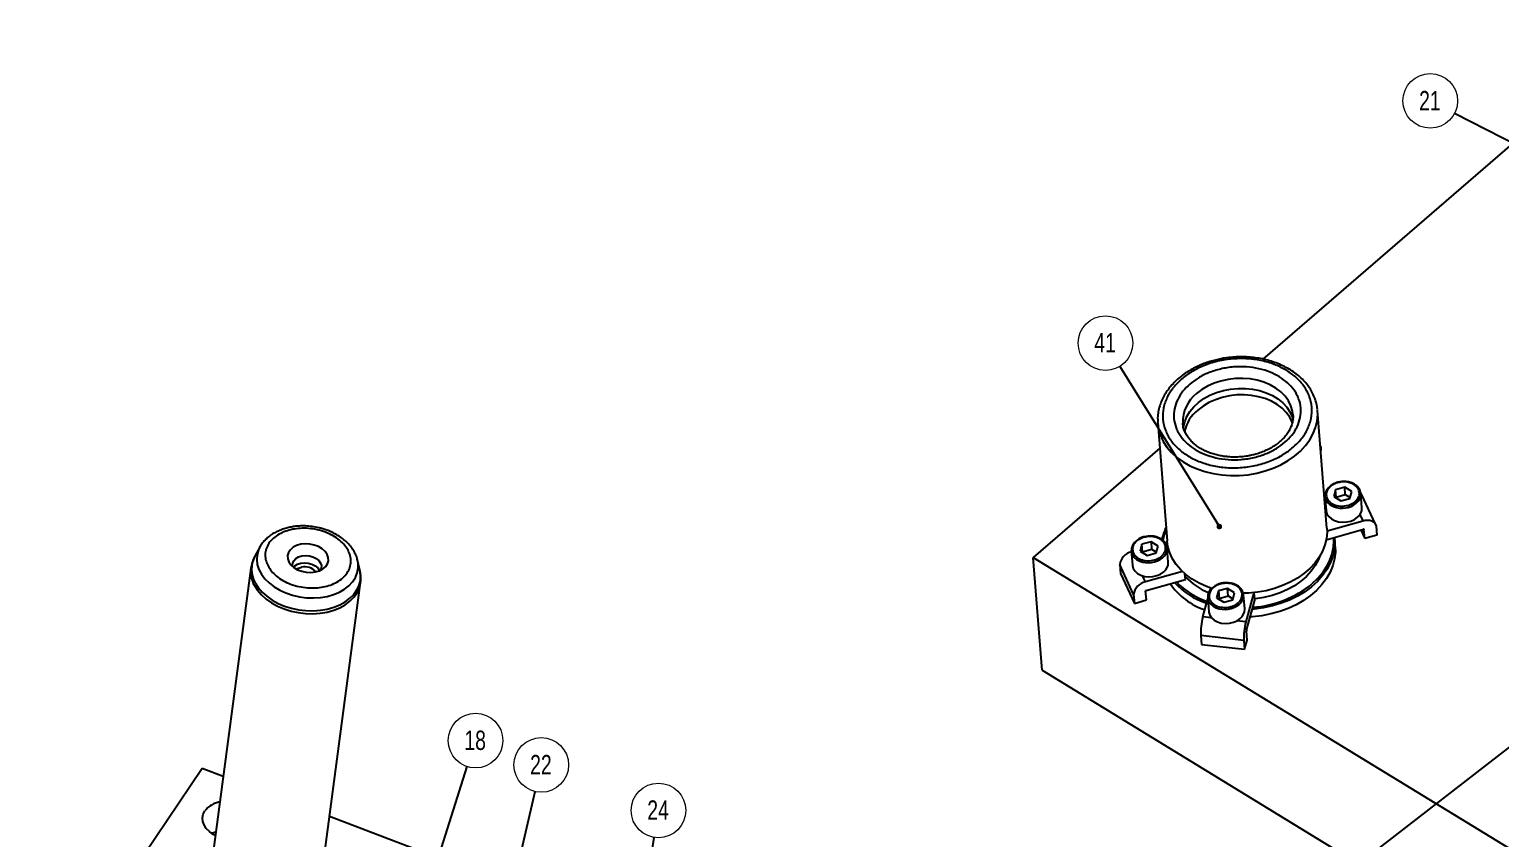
# Model space of a CAD drawing. Header units: millimetres. Extents: x 5 to 1533, y -1183 to 895.
# Drawn here: x 975.6 to 1241.7, y 284.8 to 431.3 of the extents above; entities that cross this region are included whole.
import ezdxf

# ---------------------------------------------------------------- set-up
doc = ezdxf.new("R2010")
doc.units = ezdxf.units.MM
doc.styles.add('SLDTEXTSTYLE13', font='TXT', dxfattribs={"width": 0.75})
doc.dimstyles.new('SLDDIMSTYLE2', dxfattribs={"dimtxt": 0.18, "dimasz": 1.016, "dimexe": 0, "dimexo": 0.0625, "dimgap": 0, "dimtad": 0, "dimtih": 1, "dimtoh": 1, "dimdec": 0, "dimrnd": 1e-09, "dimzin": 0, "dimdsep": 46, "dimtxsty": 'Standard', "dimblk1": 'DOT', "dimblk2": 'DOT', "dimsah": 1, "dimcen": 0.09, "dimadec": 0, "dimazin": 0, "dimtfac": 1.016, "dimtdec": 0, "dimtofl": 0, "dimtmove": 0, "dimatfit": 3, "dimldrblk": 'DOT', "dimfxl": 1, "dimfrac": 2, "dimtolj": 1, "dimtzin": 0, "dimarcsym": 0})

# ---------------------------------------------------------------- blocks, each defined once
blk = doc.blocks.new('SW_NOTE_40')
at = {"color": 0, "linetype": 'Continuous', "lineweight": 0}
blk.add_circle((1.49, 4.71), 4.94, dxfattribs=at)
at = {"color": 0, "linetype": 'Continuous', "lineweight": 0, "insert": (1.42, 6.52), "char_height": 3.5, "attachment_point": 2, "style": 'SLDTEXTSTYLE13'}
blk.add_mtext('18', dxfattribs=at)
blk = doc.blocks.new('_Dot')
at = {"color": 0, "linetype": 'ByBlock', "lineweight": -2}
blk.add_line((-0.5, 0), (-1, 0), dxfattribs=at)
at = {"color": 0, "linetype": 'ByBlock', "const_width": 0.5}
blk.add_lwpolyline([(-0.25, 0, 1), (0.25, 0, 1)], format="xyb", close=True, dxfattribs=at)
blk = doc.blocks.new('SW_NOTE_41')
at = {"color": 0, "linetype": 'Continuous', "lineweight": 0}
blk.add_circle((1.11, 4.81), 4.94, dxfattribs=at)
at = {"color": 0, "linetype": 'Continuous', "lineweight": 0, "insert": (1.04, 6.62), "char_height": 3.5, "attachment_point": 2, "style": 'SLDTEXTSTYLE13'}
blk.add_mtext('22', dxfattribs=at)
blk = doc.blocks.new('SW_NOTE_43')
at = {"color": 0, "linetype": 'Continuous', "lineweight": 0}
blk.add_circle((0.75, 4.88), 4.94, dxfattribs=at)
at = {"color": 0, "linetype": 'Continuous', "lineweight": 0, "insert": (0.68, 6.69), "char_height": 3.5, "attachment_point": 2, "style": 'SLDTEXTSTYLE13'}
blk.add_mtext('24', dxfattribs=at)
blk = doc.blocks.new('SW_NOTE_50')
at = {"color": 0, "linetype": 'Continuous', "lineweight": 0}
blk.add_circle((-4.39, 2.26), 4.94, dxfattribs=at)
at = {"color": 0, "linetype": 'Continuous', "lineweight": 0, "insert": (-4.46, 4.06), "char_height": 3.5, "attachment_point": 2, "style": 'SLDTEXTSTYLE13'}
blk.add_mtext('21', dxfattribs=at)
blk = doc.blocks.new('SW_NOTE_52')
at = {"color": 0, "linetype": 'Continuous', "lineweight": 0}
blk.add_circle((-2.6, 4.2), 4.94, dxfattribs=at)
at = {"color": 0, "linetype": 'Continuous', "lineweight": 0, "insert": (-2.67, 6.01), "char_height": 3.5, "attachment_point": 2, "style": 'SLDTEXTSTYLE13'}
blk.add_mtext('41', dxfattribs=at)

msp = doc.modelspace()

# ---------------------------------------------------------------- linework, layer by layer
at = {"color": 7, "linetype": 'Continuous', "lineweight": 25}
for p, q in [((1328.956, 484.295), (1198.716, 371.658)), ((1208.632, 362.317), (1208.61, 362.55)), ((1210.32, 341.041), (1208.632, 362.317)), ((1179.723, 360.024), (1181.41, 338.748)), ((1204.176, 361.621), (1204.169, 361.704)), ((1180.079, 355.54), (1157.171, 335.729)), ((1209.211, 355.02), (1209.271, 355.147)), ((1213.015, 349.481), (1212.319, 349.367)), ((1209.881, 346.565), (1209.984, 346.594)), ((1209.968, 346.79), (1210.171, 344.237)), ((1211.899, 348.009), (1211.554, 346.755)), ((1211.554, 346.755), (1212.85, 345.963)), ((1213.539, 348.471), (1211.899, 348.009)), ((1212.007, 346.647), (1211.899, 348.009)), ((1211.967, 346.502), (1212.007, 346.647)), ((1212.007, 346.647), (1213.647, 347.11)), ((1212.85, 345.963), (1214.49, 346.425)), ((1214.835, 347.68), (1213.539, 348.471)), ((1213.647, 347.11), (1213.539, 348.471)), ((1213.647, 347.11), (1214.53, 346.57)), ((1214.49, 346.425), (1214.835, 347.68)), ((1216.65, 344.751), (1216.448, 347.304)), ((1219.107, 341.761), (1216.588, 347.183)), ((1210.205, 338.958), (1216.922, 340.852)), ((1210.343, 340.563), (1216.801, 342.384)), ((1216.437, 340.715), (1217.152, 339.176)), ((1217.152, 339.176), (1217.022, 340.81)), ((1219.203, 341.39), (1219.33, 339.79)), ((1176.862, 338.13), (1176.517, 336.876)), ((1178.502, 338.592), (1176.862, 338.13)), ((1176.97, 336.768), (1176.862, 338.13)), ((1177.978, 339.602), (1177.282, 339.487)), ((1179.798, 337.801), (1178.502, 338.592)), ((1178.502, 338.592), (1178.61, 337.231)), ((1181.014, 338.425), (1181.429, 338.543)), ((1211.836, 337.736), (1211.728, 339.098)), ((1219.33, 339.79), (1217.152, 339.176)), ((1017.279, 337.592), (1016.389, 335.951)), ((1158.791, 315.303), (1157.171, 335.729)), ((1157.171, 335.729), (1299.261, 248.87)), ((1174.931, 336.911), (1175.134, 334.358)), ((1176.517, 336.876), (1177.813, 336.084)), ((1176.93, 336.623), (1176.97, 336.768)), ((1176.97, 336.768), (1178.61, 337.231)), ((1177.813, 336.084), (1179.453, 336.546)), ((1178.61, 337.231), (1179.493, 336.691)), ((1179.453, 336.546), (1179.798, 337.801)), ((1181.613, 334.872), (1181.411, 337.425)), ((1015.692, 333.82), (1008.222, 277.606)), ((1035.4, 333.425), (1034.97, 335.242)), ((1175.359, 329.028), (1172.84, 334.45)), ((1172.84, 334.45), (1172.967, 332.85)), ((1172.967, 332.85), (1175.486, 327.428)), ((1184.192, 333.189), (1177.502, 331.303)), ((1184.726, 331.773), (1184.646, 332.776)), ((1028.503, 278.396), (1035.517, 331.186)), ((1177.624, 329.771), (1184.726, 331.773)), ((1189.201, 329.803), (1189.309, 330.196)), ((1192.337, 330.135), (1190.697, 329.673)), ((1193.633, 329.343), (1192.337, 330.135)), ((1192.445, 328.773), (1192.337, 330.135)), ((1192.761, 331.112), (1192.508, 331.139)), ((1175.359, 329.028), (1175.486, 327.428)), ((1175.486, 327.428), (1177.664, 328.042)), ((1177.664, 328.042), (1177.534, 329.676)), ((1187.871, 324.964), (1188.78, 328.272)), ((1188.766, 328.454), (1188.969, 325.9)), ((1190.697, 329.673), (1190.352, 328.418)), ((1190.352, 328.418), (1191.648, 327.626)), ((1190.697, 329.673), (1190.805, 328.311)), ((1190.765, 328.166), (1190.805, 328.311)), ((1190.805, 328.311), (1192.445, 328.773)), ((1191.648, 327.626), (1193.288, 328.089)), ((1192.445, 328.773), (1193.328, 328.234)), ((1193.288, 328.089), (1193.633, 329.343)), ((1195.448, 326.414), (1195.246, 328.967)), ((1197.102, 329.372), (1195.65, 324.092)), ((1195.771, 322.56), (1197.265, 327.991)), ((1197.265, 327.991), (1197.155, 329.378)), ((1195.887, 320.785), (1195.757, 322.419)), ((1195.302, 320.72), (1187.523, 321.592)), ((1187.523, 321.592), (1187.65, 319.992)), ((1187.65, 319.992), (1195.429, 319.12)), ((1195.302, 320.72), (1195.429, 319.12)), ((1195.429, 319.12), (1195.887, 320.785)), ((1158.791, 315.303), (1300.881, 228.444)), ((975.621, 251.197), (1006.883, 297.618)), ((1006.883, 297.618), (1010.689, 296.172)), ((1029.896, 288.878), (1215.167, 218.512))]:
    msp.add_line(p, q, dxfattribs=at)
at = {"color": 8, "linetype": 'Continuous', "lineweight": 25}
for p, q in [((1216.284, 343.495), (1216.801, 342.384)), ((1217.009, 340.839), (1217.022, 340.81)), ((1177.502, 331.303), (1176.986, 332.414)), ((1189.466, 324.785), (1187.871, 324.964)), ((1195.65, 324.092), (1194.055, 324.271))]:
    msp.add_line(p, q, dxfattribs=at)
at = {"color": 8, "linetype": 'Continuous', "lineweight": 25, "flags": 128}
for points in [[(1204.169, 361.704), (1204.089, 362.249), (1203.808, 363.195), (1203.357, 364.098), (1202.742, 364.943), (1201.975, 365.714), (1201.069, 366.399), (1200.041, 366.984), (1198.909, 367.459), (1197.692, 367.816), (1196.414, 368.048), (1195.096, 368.151), (1193.762, 368.124), (1192.436, 367.967), (1191.141, 367.682), (1189.901, 367.275), (1188.738, 366.753), (1187.673, 366.126), (1186.724, 365.403)], [(1179.723, 360.024), (1179.878, 358.98), (1180.214, 357.85), (1180.721, 356.76), (1181.39, 355.724), (1182.215, 354.755), (1183.185, 353.863), (1184.288, 353.059), (1185.511, 352.354), (1186.84, 351.756), (1188.257, 351.273), (1189.747, 350.91), (1191.29, 350.671), (1192.869, 350.559), (1194.463, 350.577), (1196.054, 350.723), (1197.622, 350.996), (1199.148, 351.392), (1200.614, 351.907), (1202.001, 352.535), (1203.294, 353.267), (1204.476, 354.095), (1205.533, 355.009), (1206.452, 355.998), (1207.223, 357.05), (1207.834, 358.152), (1208.281, 359.29), (1208.555, 360.452), (1208.656, 361.622), (1208.632, 362.317)], [(1017.253, 337.543), (1017.044, 337.091), (1016.798, 336.235), (1016.729, 335.351), (1016.839, 334.457), (1017.125, 333.569), (1017.583, 332.706), (1018.203, 331.884), (1018.972, 331.119), (1019.877, 330.426), (1020.899, 329.819), (1022.019, 329.309), (1023.214, 328.906), (1024.462, 328.618), (1025.739, 328.45), (1027.018, 328.407), (1028.276, 328.488), (1029.488, 328.693), (1030.631, 329.016), (1031.681, 329.453), (1032.62, 329.994), (1033.427, 330.629), (1034.089, 331.345), (1034.591, 332.129), (1034.925, 332.965), (1035.082, 333.838), (1035.062, 334.729), (1034.967, 335.253)], [(1016.447, 331.16), (1016.999, 330.29), (1017.706, 329.468), (1018.555, 328.708), (1019.53, 328.024), (1020.615, 327.429), (1021.79, 326.932), (1023.035, 326.543), (1024.326, 326.269), (1025.641, 326.114), (1026.957, 326.082), (1028.25, 326.172), (1029.496, 326.384), (1030.674, 326.713), (1031.763, 327.154), (1032.743, 327.699), (1033.597, 328.338), (1034.309, 329.059), (1034.867, 329.85), (1035.261, 330.697), (1035.484, 331.584), (1035.531, 332.496), (1035.402, 333.416), (1035.4, 333.425)], [(1016.306, 330.679), (1016.863, 329.801), (1017.576, 328.972), (1018.432, 328.206), (1019.416, 327.516), (1020.51, 326.916), (1021.695, 326.415), (1022.95, 326.023), (1024.253, 325.746), (1025.579, 325.59), (1026.906, 325.557), (1028.21, 325.649), (1029.467, 325.862), (1030.656, 326.194), (1031.754, 326.639), (1032.742, 327.188), (1033.603, 327.833), (1034.322, 328.56), (1034.884, 329.358), (1035.282, 330.212), (1035.506, 331.107), (1035.511, 331.139)]]:
    msp.add_lwpolyline(points, dxfattribs=at)
at = {"color": 7, "linetype": 'Continuous', "lineweight": 25, "flags": 128}
for points in [[(1184.368, 359), (1184.398, 359.323), (1184.606, 360.296), (1184.987, 361.247), (1185.535, 362.159), (1186.241, 363.014), (1187.091, 363.799), (1188.071, 364.499), (1189.163, 365.101), (1190.347, 365.595), (1191.603, 365.972), (1192.907, 366.225), (1194.238, 366.35), (1195.57, 366.345), (1196.88, 366.209), (1198.145, 365.945), (1199.343, 365.558), (1200.451, 365.054), (1201.45, 364.443), (1202.323, 363.736), (1203.053, 362.945), (1203.628, 362.084), (1204.037, 361.168), (1204.212, 360.547)], [(1204.103, 360.069), (1204.044, 360.222), (1203.593, 361.125), (1202.978, 361.97), (1202.211, 362.742), (1201.305, 363.426), (1200.277, 364.011), (1199.144, 364.486), (1197.928, 364.843), (1196.649, 365.075), (1195.331, 365.179), (1193.997, 365.152), (1192.671, 364.994), (1191.377, 364.71), (1190.137, 364.303), (1188.974, 363.781), (1187.908, 363.153), (1186.96, 362.431)], [(1179.704, 360.347), (1179.715, 360.136), (1179.723, 360.024)], [(1211.222, 348.854), (1211.044, 348.739), (1210.544, 348.307), (1210.189, 347.807), (1209.996, 347.266), (1209.976, 346.714), (1210.13, 346.179), (1210.451, 345.691), (1210.92, 345.277), (1211.501, 344.962)], [(1216.448, 347.304), (1216.384, 347.652), (1216.354, 347.748)], [(1216.434, 347.422), (1216.462, 347.389), (1216.588, 347.183)], [(1210.171, 344.237), (1210.178, 344.161), (1210.333, 343.626), (1210.653, 343.138), (1211.122, 342.724), (1211.715, 342.404), (1212.399, 342.198), (1213.137, 342.115), (1213.89, 342.16), (1214.617, 342.331), (1215.28, 342.619), (1215.841, 343.008)], [(1210.32, 341.041), (1210.343, 340.345), (1210.243, 339.175), (1209.968, 338.014), (1209.522, 336.876), (1208.91, 335.774), (1208.14, 334.722), (1207.221, 333.733), (1206.164, 332.819), (1204.982, 331.991), (1203.689, 331.258), (1202.301, 330.631), (1200.835, 330.116), (1199.309, 329.719), (1197.741, 329.446), (1196.15, 329.3), (1195.193, 329.275)], [(1216.801, 342.384), (1217.246, 342.477), (1217.68, 342.504), (1218.085, 342.464), (1218.446, 342.358), (1218.748, 342.19), (1218.98, 341.967), (1219.134, 341.697), (1219.203, 341.39)], [(1217.022, 340.81), (1217.019, 340.823), (1217.013, 340.834), (1217.003, 340.844), (1216.991, 340.851), (1216.976, 340.855), (1216.959, 340.857), (1216.941, 340.856), (1216.922, 340.852)], [(1024.694, 338.114), (1023.957, 337.9), (1023.322, 337.572), (1022.824, 337.145), (1022.485, 336.642), (1022.323, 336.088), (1022.347, 335.509), (1022.555, 334.937), (1022.936, 334.398), (1023.472, 333.92), (1024.136, 333.527), (1024.894, 333.24), (1025.708, 333.071), (1026.538, 333.03), (1027.342, 333.118), (1028.08, 333.332), (1028.714, 333.66), (1029.213, 334.087), (1029.551, 334.59), (1029.713, 335.144), (1029.689, 335.723), (1029.482, 336.295), (1029.1, 336.834), (1028.564, 337.312), (1027.901, 337.704), (1027.142, 337.992), (1026.328, 338.161), (1025.498, 338.202), (1024.694, 338.114)], [(1176.185, 338.975), (1176.006, 338.859), (1175.507, 338.428), (1175.151, 337.928), (1174.959, 337.387), (1174.939, 336.835), (1175.093, 336.3), (1175.414, 335.812), (1175.883, 335.398), (1176.464, 335.083)], [(1189.503, 330.132), (1188.527, 330.48), (1187.199, 331.078), (1185.975, 331.783), (1184.872, 332.586), (1183.902, 333.478), (1183.078, 334.448), (1182.408, 335.484), (1181.902, 336.574), (1181.565, 337.704), (1181.41, 338.748)], [(1211.701, 339.379), (1211.754, 338.369), (1211.655, 337.141), (1211.38, 335.921), (1210.931, 334.723), (1210.313, 333.561), (1209.532, 332.447), (1208.599, 331.394), (1207.524, 330.415), (1206.318, 329.519), (1204.996, 328.719), (1203.572, 328.021), (1202.062, 327.436), (1200.484, 326.968), (1198.856, 326.623), (1197.195, 326.406), (1196.82, 326.375)], [(1211.46, 339.311), (1211.487, 338.832), (1211.434, 337.624), (1211.207, 336.42), (1210.807, 335.235), (1210.24, 334.081), (1209.511, 332.972), (1208.629, 331.919), (1207.605, 330.937)], [(1023.271, 334.076), (1023.237, 334.239), (1023.256, 334.711), (1023.45, 335.152), (1023.808, 335.531), (1024.303, 335.822), (1024.903, 336.006)], [(1024.903, 336.006), (1025.567, 336.07), (1026.248, 336.01), (1026.902, 335.829), (1027.483, 335.541), (1027.952, 335.164), (1028.277, 334.725), (1028.435, 334.253), (1028.416, 333.78), (1028.267, 333.412)], [(1181.411, 337.425), (1181.347, 337.772), (1181.316, 337.869)], [(1211.836, 337.736), (1211.854, 336.7), (1211.711, 335.473), (1211.392, 334.257), (1210.9, 333.067), (1210.24, 331.915), (1209.421, 330.816), (1208.451, 329.78), (1207.342, 328.821), (1206.106, 327.948), (1204.757, 327.173), (1203.31, 326.503), (1201.781, 325.946), (1200.189, 325.508), (1198.551, 325.195), (1196.886, 325.01), (1196.438, 324.983)], [(1209.057, 336.01), (1208.79, 335.345), (1208.217, 334.277), (1207.485, 333.259), (1206.603, 332.302), (1205.583, 331.42), (1204.438, 330.624), (1203.184, 329.924), (1201.836, 329.33), (1200.412, 328.85), (1198.931, 328.489), (1197.411, 328.252), (1197.245, 328.234)], [(1023.393, 333.979), (1023.631, 334.204), (1024.127, 334.496), (1024.727, 334.679), (1025.39, 334.743), (1026.072, 334.683), (1026.726, 334.502), (1027.307, 334.214), (1027.776, 333.837), (1028.101, 333.398), (1028.125, 333.35)], [(1023.978, 333.606), (1024.308, 333.807), (1024.857, 333.985)], [(1175.134, 334.358), (1175.141, 334.281), (1175.296, 333.747), (1175.616, 333.259), (1176.085, 332.844), (1176.678, 332.525), (1177.361, 332.319), (1178.1, 332.236), (1178.853, 332.281), (1179.58, 332.452), (1180.242, 332.74), (1180.804, 333.129)], [(1190.02, 330.517), (1189.842, 330.402), (1189.342, 329.97), (1188.987, 329.471), (1188.794, 328.93), (1188.774, 328.377), (1188.928, 327.843), (1189.249, 327.355), (1189.718, 326.94), (1190.299, 326.626)], [(1195.246, 328.967), (1195.182, 329.315), (1195.151, 329.411)], [(1188.969, 325.9), (1188.976, 325.824), (1189.131, 325.29), (1189.451, 324.802), (1189.92, 324.387), (1190.513, 324.068), (1191.197, 323.861), (1191.935, 323.778), (1192.688, 323.824), (1193.415, 323.995), (1194.077, 324.283), (1194.639, 324.672)], [(1009.257, 285.394), (1008.865, 285.611), (1008.175, 286.109), (1007.62, 286.68), (1007.22, 287.303), (1006.989, 287.956), (1006.936, 288.616), (1007.063, 289.259), (1007.366, 289.861)], [(1008.516, 285.842), (1009.306, 286.072), (1009.348, 286.081)]]:
    msp.add_lwpolyline(points, dxfattribs=at)
at = {"color": 8, "linetype": 'Continuous', "lineweight": 25}
for centre, radius, start, end in [((1190.736, 360.28), 6.508, 128.06048, 182.05431), ((1214.369, 347.21), 2.081, 307.58732, 2.59103), ((1213.061, 348.776), 4.121, 247.75956, 308.72091), ((1020.771, 333.608), 4.969, 151.86785, 209.52083), ((1178.024, 338.897), 4.121, 247.75956, 308.72091), ((1179.332, 337.331), 2.081, 307.58732, 2.59103), ((1020.828, 333.194), 5.174, 173.05802, 209.09024), ((1193.167, 328.873), 2.081, 307.58732, 2.59103), ((1191.859, 330.44), 4.121, 247.75956, 308.72091)]:
    msp.add_arc(centre, radius, start, end, dxfattribs=at)
at = {"color": 7, "linetype": 'Continuous', "lineweight": 25}
for centre, radius, start, end in [((1191.294, 357.062), 6.9, 128.91479, 167.44199), ((1208.263, 355.39), 1.037, 346.42715, 32.55763), ((1214.572, 344.657), 2.081, 307.58732, 2.59103), ((1189.638, 337.109), 9.354, 154.18371, 168.90434), ((1189.555, 337.34), 9.028, 157.02719, 170.6725), ((1175.452, 334.136), 2.631, 100.26489, 173.15159), ((1025.453, 331.375), 2.677, 41.35212, 102.8679), ((1179.535, 334.778), 2.081, 307.58732, 2.59103), ((1177.971, 328.714), 2.631, 100.26489, 173.15159), ((1192.483, 338.385), 12.869, 215.06749, 250.66307), ((1193.024, 340.728), 14.02, 222.75121, 251.39617), ((1193.154, 341.019), 13.986, 223.95604, 251.19222), ((1193.333, 340.381), 11.868, 223.24829, 248.23279), ((1195.709, 345.511), 18.813, 273.69056, 309.22243), ((1177.643, 329.663), 0.11, 100.26489, 173.15159), ((1198.92, 322.119), 11.409, 165.55984, 182.64699), ((1193.37, 326.32), 2.081, 307.58732, 2.59103), ((1206.699, 321.247), 11.409, 165.55984, 182.64699), ((1196.232, 322.441), 0.475, 165.55984, 182.64699), ((1010.829, 287.131), 4.41, 99.97909, 141.7514)]:
    msp.add_arc(centre, radius, start, end, dxfattribs=at)
for points, knots in [([(1193.319, 371.998), (1192.806, 371.946), (1192.085, 371.873), (1191.033, 371.685), (1190.144, 371.488), (1189.108, 371.197), (1188.05, 370.83), (1186.985, 370.382), (1185.937, 369.854), (1184.927, 369.247), (1183.971, 368.565), (1183.082, 367.813), (1182.274, 366.994), (1181.557, 366.114), (1180.941, 365.179), (1180.437, 364.194), (1180.051, 363.164), (1179.8, 362.098), (1179.683, 361.159), (1179.711, 360.581), (1179.721, 360.367)], [0, 0, 0, 0, 0.06987363, 0.09830652, 0.14540758, 0.19420776, 0.24643723, 0.30080409, 0.35679849, 0.4140257, 0.47221837, 0.53119611, 0.59084366, 0.65109643, 0.71193443, 0.77338234, 0.83551488, 0.89846526, 0.96243249, 1, 1, 1, 1]), ([(1203.056, 369.577), (1202.411, 369.929), (1201.084, 370.653), (1199.117, 371.246), (1197.417, 371.567), (1195.615, 371.762), (1193.295, 371.749), (1191.004, 371.385), (1189.259, 370.901), (1187.635, 370.309), (1185.794, 369.404), (1184.605, 368.475), (1184.028, 368.023)], [0, 0, 0, 0, 0.11647756, 0.23993208, 0.30431435, 0.36868419, 0.5, 0.63131581, 0.69569808, 0.76006792, 0.88352244, 1, 1, 1, 1]), ([(1201.735, 368.434), (1201.185, 368.734), (1200.054, 369.35), (1198.027, 369.964), (1195.783, 370.299), (1193.417, 370.284), (1191.466, 369.975), (1189.979, 369.562), (1188.595, 369.058), (1187.026, 368.287), (1186.013, 367.495), (1185.521, 367.11)], [0, 0, 0, 0, 0.1164968, 0.2399717, 0.3685799, 0.4999174, 0.6312549, 0.6956343, 0.7600283, 0.8835032, 1, 1, 1, 1]), ([(1208.601, 362.563), (1208.555, 362.902), (1208.454, 363.63), (1208.112, 364.684), (1207.632, 365.717), (1207.032, 366.675), (1206.309, 367.577), (1205.469, 368.414), (1204.524, 369.178), (1203.483, 369.861), (1202.361, 370.459), (1201.171, 370.964), (1199.933, 371.374), (1198.674, 371.685), (1197.437, 371.897), (1196.34, 372.011), (1195.356, 372.059), (1194.385, 372.065), (1193.698, 372.022), (1193.319, 371.998)], [0, 0, 0, 0, 0.05968997, 0.12805771, 0.19104564, 0.25421804, 0.31754631, 0.38096648, 0.4443906, 0.50771639, 0.57082412, 0.63355358, 0.69564034, 0.75655127, 0.81493973, 0.86875937, 0.90706409, 0.94872602, 1, 1, 1, 1]), ([(1184.028, 368.023), (1183.515, 367.532), (1182.46, 366.521), (1181.551, 365.046), (1181.027, 363.782), (1180.671, 362.449), (1180.572, 360.745), (1180.953, 359.081), (1181.526, 357.824), (1182.251, 356.66), (1183.41, 355.367), (1185.141, 354.083), (1187.178, 353.064), (1189.128, 352.456), (1190.83, 352.137), (1192.631, 351.942), (1194.952, 351.955), (1197.243, 352.318), (1198.987, 352.803), (1200.611, 353.395), (1202.453, 354.3), (1203.642, 355.229), (1204.219, 355.68)], [0, 0, 0, 0, 0.0582388, 0.119966, 0.1521572, 0.1843421, 0.25, 0.3156579, 0.347849, 0.380034, 0.4417612, 0.5, 0.5582388, 0.619966, 0.6521572, 0.6843421, 0.75, 0.8156579, 0.847849, 0.880034, 0.9417612, 1, 1, 1, 1]), ([(1202.726, 356.593), (1203.162, 357.012), (1204.061, 357.874), (1205.001, 359.393), (1205.571, 361.058), (1205.67, 362.795), (1205.346, 364.213), (1204.857, 365.284), (1204.238, 366.275), (1203.265, 367.388), (1202.235, 368.092), (1201.735, 368.434)], [0, 0, 0, 0, 0.1164968, 0.2399717, 0.3685799, 0.4999174, 0.6312549, 0.6956343, 0.7600283, 0.8835032, 1, 1, 1, 1]), ([(1204.219, 355.68), (1204.731, 356.171), (1205.786, 357.183), (1206.696, 358.657), (1207.22, 359.922), (1207.576, 361.255), (1207.675, 362.958), (1207.294, 364.623), (1206.721, 365.88), (1205.994, 367.042), (1204.852, 368.349), (1203.643, 369.176), (1203.056, 369.577)], [0, 0, 0, 0, 0.1164776, 0.2399321, 0.3043144, 0.3686842, 0.5, 0.6313158, 0.6956981, 0.7600679, 0.8835224, 1, 1, 1, 1]), ([(1185.521, 367.11), (1185.085, 366.692), (1184.186, 365.83), (1183.246, 364.31), (1182.676, 362.645), (1182.577, 360.909), (1182.901, 359.491), (1183.39, 358.42), (1184.007, 357.428), (1184.994, 356.326), (1186.469, 355.232), (1188.205, 354.364), (1190.216, 353.736), (1192.465, 353.405), (1194.829, 353.419), (1196.781, 353.729), (1198.268, 354.141), (1199.651, 354.646), (1201.22, 355.417), (1202.234, 356.209), (1202.726, 356.593)], [0, 0, 0, 0, 0.0582484, 0.1199858, 0.18429, 0.2499587, 0.3156275, 0.3478172, 0.3800142, 0.4417516, 0.5, 0.5582484, 0.6199858, 0.68429, 0.7499587, 0.8156275, 0.8478172, 0.8800142, 0.9417516, 1, 1, 1, 1]), ([(1194.75, 353.95), (1194.329, 353.927), (1193.735, 353.894), (1192.861, 353.921), (1192.12, 353.978), (1191.254, 354.1), (1190.374, 354.286), (1189.492, 354.542), (1188.633, 354.867), (1187.816, 355.259), (1187.056, 355.715), (1186.366, 356.229), (1185.756, 356.798), (1185.234, 357.416), (1184.807, 358.081), (1184.487, 358.794), (1184.29, 359.453), (1184.261, 359.879), (1184.25, 360.046)], [0, 0, 0, 0, 0.0784457, 0.1105167, 0.1635538, 0.2184195, 0.2770243, 0.3378851, 0.4004302, 0.4642523, 0.5291286, 0.5950048, 0.661997, 0.7304063, 0.8007474, 0.8737667, 0.9503999, 1, 1, 1, 1]), ([(1204.152, 361.692), (1204.168, 361.56), (1204.22, 361.14), (1204.142, 360.45), (1203.934, 359.634), (1203.599, 358.865), (1203.147, 358.123), (1202.58, 357.418), (1201.908, 356.755), (1201.138, 356.146), (1200.286, 355.599), (1199.372, 355.125), (1198.432, 354.737), (1197.538, 354.446), (1196.731, 354.242), (1195.823, 354.062), (1195.167, 353.993), (1194.75, 353.95)], [0, 0, 0, 0, 0.0388855, 0.1243705, 0.2006524, 0.2749886, 0.347825, 0.4196151, 0.4906704, 0.5611311, 0.6309405, 0.699725, 0.766499, 0.8280471, 0.8780635, 0.9226947, 1, 1, 1, 1]), ([(1212.244, 349.263), (1211.899, 349.135), (1211.369, 348.938), (1210.826, 348.497), (1210.494, 348.104), (1210.28, 347.673), (1210.147, 347.097), (1210.272, 346.684), (1210.354, 346.416)], [0, 0, 0, 0, 0.2394568, 0.3683607, 0.5, 0.6316393, 0.7605432, 1, 1, 1, 1]), ([(1212.059, 349.293), (1212.047, 349.29), (1211.882, 349.243), (1211.602, 349.129), (1211.361, 348.99), (1211.25, 348.927)], [0, 0, 0, 0, 0.0404854, 0.5625289, 1, 1, 1, 1]), ([(1212.319, 349.367), (1212.314, 349.366), (1212.224, 349.351), (1212.139, 349.321), (1212.059, 349.293)], [0, 0, 0, 0, 0.0612852, 1, 1, 1, 1]), ([(1214.145, 345.171), (1214.49, 345.299), (1215.02, 345.496), (1215.563, 345.938), (1215.895, 346.33), (1216.111, 346.762), (1216.233, 347.335), (1216.104, 348.038), (1215.626, 348.642), (1215.062, 349.021), (1214.541, 349.245), (1213.964, 349.381), (1213.183, 349.45), (1212.614, 349.337), (1212.244, 349.263)], [0, 0, 0, 0, 0.1197284, 0.1841803, 0.25, 0.3158197, 0.3802716, 0.5, 0.6197284, 0.6841803, 0.75, 0.8158197, 0.8802716, 1, 1, 1, 1]), ([(1216.338, 347.774), (1216.285, 347.909), (1216.169, 348.203), (1215.842, 348.594), (1215.421, 348.936), (1214.939, 349.192), (1214.468, 349.355), (1214.02, 349.449), (1213.551, 349.503), (1213.211, 349.489), (1213.015, 349.481)], [0, 0, 0, 0, 0.1242606, 0.2708311, 0.4134326, 0.5484487, 0.6766671, 0.7698473, 0.8673409, 1, 1, 1, 1]), ([(1210.354, 346.416), (1210.511, 346.17), (1210.754, 345.79), (1211.329, 345.414), (1211.848, 345.189), (1212.426, 345.053), (1213.206, 344.985), (1213.775, 345.098), (1214.145, 345.171)], [0, 0, 0, 0, 0.2394568, 0.3683607, 0.5, 0.6316393, 0.7605432, 1, 1, 1, 1]), ([(1026.777, 341.331), (1026.371, 341.374), (1025.798, 341.435), (1024.95, 341.446), (1024.227, 341.42), (1023.382, 341.33), (1022.518, 341.173), (1021.649, 340.939), (1020.798, 340.626), (1019.985, 340.233), (1019.225, 339.759), (1018.534, 339.207), (1017.932, 338.576), (1017.502, 338.013), (1017.321, 337.644), (1017.264, 337.529)], [0, 0, 0, 0, 0.1030382, 0.1452788, 0.2151165, 0.2873605, 0.3645798, 0.4448493, 0.5274426, 0.6117836, 0.697461, 0.7841874, 0.8717757, 0.9601828, 1, 1, 1, 1]), ([(1023.254, 340.831), (1022.822, 340.727), (1021.932, 340.514), (1020.738, 339.96), (1019.697, 339.224), (1018.9, 338.319), (1018.402, 337.301), (1018.23, 336.236), (1018.343, 335.185), (1018.642, 334.52), (1018.787, 334.197)], [0, 0, 0, 0, 0.116516, 0.2400113, 0.3686408, 0.5, 0.6313592, 0.7599887, 0.883484, 1, 1, 1, 1]), ([(1033.249, 337.035), (1033.057, 337.348), (1032.662, 337.994), (1031.744, 338.887), (1030.582, 339.69), (1029.199, 340.34), (1027.684, 340.791), (1026.132, 341.018), (1024.631, 341.044), (1023.704, 340.9), (1023.254, 340.831)], [0, 0, 0, 0, 0.116516, 0.2400113, 0.3686408, 0.5, 0.6313592, 0.7599887, 0.883484, 1, 1, 1, 1]), ([(1034.948, 335.251), (1034.93, 335.351), (1034.858, 335.742), (1034.578, 336.4), (1034.131, 337.211), (1033.549, 337.974), (1032.86, 338.678), (1032.077, 339.31), (1031.226, 339.861), (1030.342, 340.318), (1029.493, 340.669), (1028.721, 340.923), (1027.837, 341.16), (1027.192, 341.264), (1026.777, 341.331)], [0, 0, 0, 0, 0.0319984, 0.1248559, 0.2187558, 0.3132867, 0.4078558, 0.5017882, 0.5942391, 0.6836864, 0.7659913, 0.8339187, 0.893343, 1, 1, 1, 1]), ([(1177.207, 339.384), (1176.862, 339.256), (1176.332, 339.059), (1175.789, 338.617), (1175.457, 338.225), (1175.24, 337.793), (1175.119, 337.22), (1175.248, 336.518), (1175.726, 335.913), (1176.29, 335.534), (1176.811, 335.31), (1177.388, 335.174), (1178.169, 335.106), (1178.738, 335.219), (1179.108, 335.292)], [0, 0, 0, 0, 0.1197284, 0.1841803, 0.25, 0.3158197, 0.3802716, 0.5, 0.6197284, 0.6841803, 0.75, 0.8158197, 0.8802716, 1, 1, 1, 1]), ([(1177.022, 339.414), (1177.01, 339.411), (1176.845, 339.363), (1176.565, 339.25), (1176.323, 339.111), (1176.213, 339.047)], [0, 0, 0, 0, 0.0404854, 0.5625289, 1, 1, 1, 1]), ([(1177.282, 339.487), (1177.276, 339.486), (1177.186, 339.472), (1177.102, 339.442), (1177.022, 339.414)], [0, 0, 0, 0, 0.0612852, 1, 1, 1, 1]), ([(1180.998, 338.139), (1180.841, 338.386), (1180.598, 338.765), (1180.023, 339.142), (1179.504, 339.366), (1178.926, 339.502), (1178.146, 339.571), (1177.577, 339.458), (1177.207, 339.384)], [0, 0, 0, 0, 0.2394568, 0.3683607, 0.5, 0.6316393, 0.7605432, 1, 1, 1, 1]), ([(1181.301, 337.895), (1181.248, 338.03), (1181.132, 338.324), (1180.805, 338.715), (1180.384, 339.057), (1179.902, 339.313), (1179.43, 339.476), (1178.983, 339.57), (1178.514, 339.623), (1178.174, 339.61), (1177.978, 339.602)], [0, 0, 0, 0, 0.1242606, 0.2708311, 0.4134326, 0.5484487, 0.6766671, 0.7698473, 0.8673409, 1, 1, 1, 1]), ([(1179.108, 335.292), (1179.452, 335.42), (1179.983, 335.617), (1180.526, 336.059), (1180.858, 336.451), (1181.072, 336.882), (1181.205, 337.459), (1181.08, 337.871), (1180.998, 338.139)], [0, 0, 0, 0, 0.2394568, 0.3683607, 0.5, 0.6316393, 0.7605432, 1, 1, 1, 1]), ([(1016.409, 335.952), (1016.342, 335.837), (1016.116, 335.448), (1015.858, 334.732), (1015.748, 334.122), (1015.694, 333.82)], [0, 0, 0, 0, 0.1762918, 0.5926145, 1, 1, 1, 1]), ([(1018.787, 334.197), (1018.979, 333.884), (1019.374, 333.238), (1020.292, 332.345), (1021.454, 331.542), (1022.837, 330.892), (1024.352, 330.441), (1025.905, 330.212), (1027.401, 330.197), (1028.798, 330.372), (1030.1, 330.726), (1031.3, 331.27), (1032.339, 332.008), (1033.136, 332.912), (1033.635, 333.931), (1033.806, 334.996), (1033.694, 336.047), (1033.395, 336.712), (1033.249, 337.035)], [0, 0, 0, 0, 0.05825802, 0.12000566, 0.18432041, 0.25, 0.31567959, 0.37999434, 0.44174198, 0.5, 0.55825802, 0.62000566, 0.68432041, 0.75, 0.81567959, 0.87999434, 0.94174198, 1, 1, 1, 1]), ([(1035.503, 331.128), (1035.509, 331.159), (1035.585, 331.509), (1035.575, 332.212), (1035.525, 332.955), (1035.408, 333.356), (1035.387, 333.428)], [0, 0, 0, 0, 0.0410224, 0.4645746, 0.9031231, 1, 1, 1, 1]), ([(1192.59, 331.053), (1192.213, 331.066), (1191.632, 331.085), (1190.874, 330.89), (1190.327, 330.663), (1189.852, 330.357), (1189.347, 329.893), (1189.171, 329.479), (1189.057, 329.21)], [0, 0, 0, 0, 0.2394568, 0.3683607, 0.5, 0.6316393, 0.7605432, 1, 1, 1, 1]), ([(1191.813, 331.144), (1191.572, 331.114), (1191.234, 331.072), (1190.76, 330.931), (1190.399, 330.794), (1190.158, 330.654), (1190.048, 330.59)], [0, 0, 0, 0, 0.3789007, 0.5332426, 0.7871915, 1, 1, 1, 1]), ([(1192.508, 331.139), (1192.472, 331.143), (1192.244, 331.17), (1192.009, 331.156), (1191.813, 331.144)], [0, 0, 0, 0, 0.1602272, 1, 1, 1, 1]), ([(1194.928, 328.551), (1194.964, 328.829), (1195.019, 329.256), (1194.792, 329.803), (1194.509, 330.194), (1194.116, 330.527), (1193.507, 330.874), (1192.951, 330.983), (1192.59, 331.053)], [0, 0, 0, 0, 0.23945684, 0.36836066, 0.5, 0.63163934, 0.76054316, 1, 1, 1, 1]), ([(1195.136, 329.438), (1195.083, 329.573), (1194.967, 329.867), (1194.64, 330.258), (1194.219, 330.599), (1193.737, 330.857), (1193.265, 331.015), (1192.937, 331.094), (1192.781, 331.11), (1192.761, 331.112)], [0, 0, 0, 0, 0.158508, 0.3454749, 0.5273787, 0.6996067, 0.8631633, 0.9820248, 1, 1, 1, 1]), ([(1189.057, 329.21), (1189.021, 328.932), (1188.966, 328.505), (1189.193, 327.958), (1189.476, 327.568), (1189.869, 327.233), (1190.48, 326.894), (1191.381, 326.656), (1192.355, 326.684), (1193.11, 326.87), (1193.658, 327.099), (1194.132, 327.404), (1194.638, 327.869), (1194.814, 328.283), (1194.928, 328.551)], [0, 0, 0, 0, 0.1197284, 0.1841803, 0.25, 0.3158197, 0.3802716, 0.5, 0.6197284, 0.6841803, 0.75, 0.8158197, 0.8802716, 1, 1, 1, 1])]:
    msp.add_open_spline(points, degree=3, knots=knots, dxfattribs=at)

# ---------------------------------------------------------------- block references
at = {"color": 7, "linetype": 'Continuous', "lineweight": 0}
for name, p in [('SW_NOTE_50', (1233.407, 416.133)), ('SW_NOTE_52', (1172.856, 370.345)), ('SW_NOTE_40', (1054.825, 297.87)), ('SW_NOTE_41', (1067.104, 293.365)), ('SW_NOTE_43', (1088.654, 285.064))]:
    msp.add_blockref(name, p, dxfattribs=at)

# ---------------------------------------------------------------- leaders
for points in [[(1302.494, 380.666), (1233.407, 416.133)], [(1190.861, 341.323), (1172.856, 370.345)], [(1263.112, 316.74), (1205.698, 272.269)], [(1033.645, 231.02), (1054.825, 297.87)], [(1060.245, 263.673), (1067.104, 293.365)], [(1079.557, 225.974), (1088.654, 285.064)]]:
    msp.add_leader(points, dimstyle='SLDDIMSTYLE2', dxfattribs=at)

doc.saveas('drawing.dxf')
